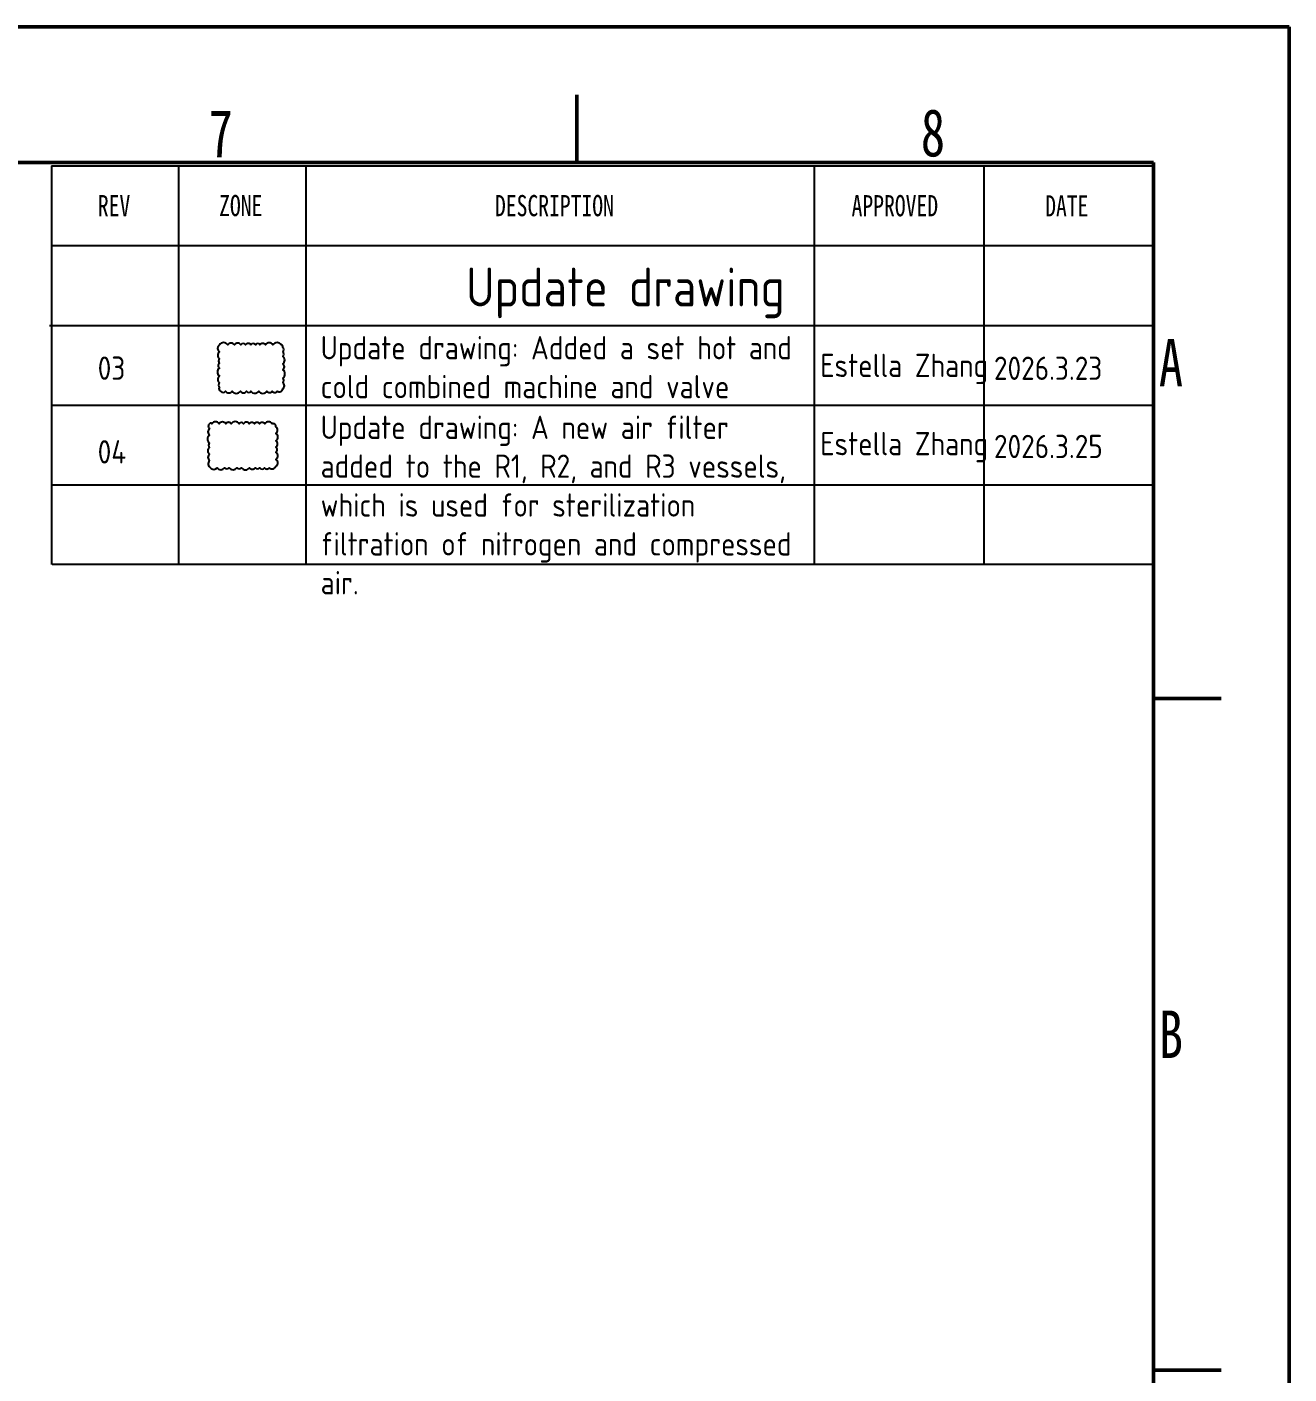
# Model space of a CAD drawing. Header units: millimetres. Extents: x -68339142 to 208, y -167 to 82456658.
# Drawn here: x -68322839 to -68320808, y 82450452 to 82452619 of the extents above; entities that cross this region are included whole.
import ezdxf

# ---------------------------------------------------------------- set-up
doc = ezdxf.new("R2010")
doc.units = ezdxf.units.MM
doc.header["$MEASUREMENT"] = 0
for name, color, linetype, lineweight in [('Border (ISO)', 7, 'Continuous', 50), ('I8符号标注层', 3, 'Continuous', 9), ('Symbol (ISO)', 7, 'Continuous', 25)]:
    doc.layers.add(name, color=color, linetype=linetype, lineweight=lineweight)
doc.styles.add('I(2.5)', font='simfang.ttf', dxfattribs={"width": 0.75})
doc.styles.add('I(3.5)', font='simfang.ttf', dxfattribs={"width": 0.75})
doc.styles.get("Standard").update_dxf_attribs({"font": 'gbenor.shx', "bigfont": 'gbcbig.shx'})

# ---------------------------------------------------------------- blocks, each defined once
blk = doc.blocks.new('Borders A3')
at = {"layer": 'Border (ISO)'}
for p, q in [((0, 297), (420, 297)), ((420, 297), (420, 0)), ((367.5, 287), (367.5, 292)), ((10, 287), (410, 287)), ((410, 287), (410, 10)), ((410, 247.5), (415, 247.5)), ((410, 198), (415, 198))]:
    blk.add_line(p, q, dxfattribs=at)
at = {"layer": 'I8符号标注层', "char_height": 3.5, "style": 'I(3.5)'}
for s, insert, attachment_point in [('7', (341.25, 287.4), 8), ('8', (393.75, 287.4), 8), ('A', (410.4, 272.25), 4), ('B', (410.4, 222.75), 4)]:
    blk.add_mtext(s, dxfattribs=dict(at, insert=insert, attachment_point=attachment_point))
blk = doc.blocks.new('修订历史记录2')
at = {"layer": 'Symbol (ISO)'}
for p, q in [((280, 287), (410, 287)), ((280, 287), (280, 277.59)), ((295, 287), (295, 277.59)), ((310, 287), (310, 277.59)), ((370, 287), (370, 277.59)), ((390, 287), (390, 277.59)), ((410, 287), (410, 277.59)), ((280, 277.59), (410, 277.59)), ((280, 277.59), (280, 268.19)), ((295, 277.59), (295, 268.19)), ((310, 277.59), (310, 268.19)), ((370, 277.59), (370, 268.19)), ((390, 277.59), (390, 268.19)), ((410, 277.59), (410, 268.19)), ((279.79, 268.15), (409.79, 268.15)), ((280, 268.19), (280, 258.78)), ((295, 268.19), (295, 258.78)), ((310, 268.19), (310, 258.78)), ((370, 268.19), (370, 258.78)), ((390, 268.19), (390, 258.78)), ((410, 268.19), (410, 258.78)), ((280, 258.78), (280, 249.37)), ((280, 258.76), (410, 258.76)), ((295, 258.78), (295, 249.37)), ((310, 258.78), (310, 249.37)), ((370, 258.78), (370, 249.37)), ((390, 258.78), (390, 249.37)), ((410, 258.78), (410, 249.37)), ((280, 249.37), (410, 249.37)), ((280, 249.37), (410, 249.37)), ((280, 249.37), (280, 239.97)), ((295, 249.37), (295, 239.97)), ((310, 249.37), (310, 239.97)), ((370, 249.37), (370, 239.97)), ((390, 249.37), (390, 239.97)), ((410, 249.37), (410, 239.97)), ((280.1, 239.99), (410, 239.99))]:
    blk.add_line(p, q, dxfattribs=at)
at = {"layer": 'Symbol (ISO)', "char_height": 2.5, "attachment_point": 7, "style": 'I(2.5)'}
for s, insert in [('REV', (285.48, 281.05)), ('ZONE', (299.79, 281.02)), ('DESCRIPTION', (332.33, 281.01)), ('APPROVED', (374.4, 281)), ('DATE', (397.24, 281.02))]:
    blk.add_mtext(s, dxfattribs=dict(at, insert=insert))

msp = doc.modelspace()

# ---------------------------------------------------------------- linework, layer by layer
at = {"color": 4}
for points in [[(-68322529.07983, 82452108.11411, 0.52056705), (-68322529.07983, 82452096.56611, 0.52056705), (-68322529.07983, 82452085.46958, 0.52056705), (-68322529.07983, 82452078.51238, 0.52056705), (-68322529.07983, 82452070.52487, 0.52056705), (-68322529.07983, 82452057.86396, 0.52056705), (-68322529.07983, 82452046.65838, 0.52056705), (-68322529.07983, 82452039.68185, 0.52056705), (-68322527.23882, 82452033.37035, 0.52056705), (-68322519.52882, 82452033.37035, 0.52056705), (-68322508.73585, 82452033.37035, 0.52056705), (-68322495.4955, 82452033.37035, 0.52056705), (-68322485.57332, 82452033.37035, 0.52056705), (-68322478.43626, 82452033.37035, 0.52056705), (-68322466.05694, 82452033.37035, 0.52056705), (-68322452.73764, 82452033.37035, 0.52056705), (-68322444.21911, 82452033.37035, 0.52056705), (-68322436.07515, 82452033.37035, 0.52056705), (-68322427.2853, 82452037.00174, 0.52056705), (-68322427.2853, 82452047.32269, 0.52056705), (-68322427.2853, 82452054.50878, 0.52056705), (-68322427.2853, 82452067.80102, 0.52056705), (-68322427.2853, 82452077.48454, 0.52056705), (-68322427.2853, 82452089.42257, 0.52056705), (-68322427.2853, 82452096.97366, 0.52056705), (-68322427.2853, 82452103.89811, 0.52056705), (-68322429.87268, 82452108.11411, 0.52056705), (-68322443.13073, 82452108.11411, 0.52056705), (-68322455.15543, 82452108.11411, 0.52056705), (-68322463.94659, 82452108.11411, 0.52056705), (-68322470.86453, 82452108.11411, 0.52056705), (-68322478.57472, 82452108.11411, 0.52056705), (-68322487.03262, 82452108.11411, 0.52056705), (-68322494.61302, 82452108.11411, 0.52056705), (-68322505.17995, 82452108.11411, 0.52056705), (-68322515.70904, 82452108.11411, 0.52056705)], [(-68322545.05246, 82451981.13334, 0.52056705), (-68322545.05246, 82451973.08011, 0.52056705), (-68322545.05246, 82451962.82447, 0.52056705), (-68322545.05246, 82451949.7772, 0.52056705), (-68322545.05246, 82451942.87432, 0.52056705), (-68322545.05246, 82451932.17595, 0.52056705), (-68322545.05246, 82451921.78033, 0.52056705), (-68322543.41581, 82451910.20999, 0.52056705), (-68322533.14552, 82451910.20999, 0.52056705), (-68322520.84676, 82451910.20999, 0.52056705), (-68322513.41998, 82451910.20999, 0.52056705), (-68322500.95785, 82451910.20999, 0.52056705), (-68322493.70543, 82451910.20999, 0.52056705), (-68322480.64534, 82451910.20999, 0.52056705), (-68322471.81003, 82451910.20999, 0.52056705), (-68322464.42862, 82451910.20999, 0.52056705), (-68322456.69909, 82451910.20999, 0.52056705), (-68322448.78442, 82451910.20999, 0.52056705), (-68322438.22492, 82451912.41964, 0.52056705), (-68322438.22492, 82451923.76927, 0.52056705), (-68322438.22492, 82451935.16447, 0.52056705), (-68322438.22492, 82451943.40671, 0.52056705), (-68322438.22492, 82451953.78605, 0.52056705), (-68322438.22492, 82451965.49601, 0.52056705), (-68322438.22492, 82451975.98929, 0.52056705), (-68322444.23478, 82451981.13334, 0.52056705), (-68322456.36873, 82451981.13334, 0.52056705), (-68322464.69459, 82451981.13334, 0.52056705), (-68322472.99522, 82451981.13334, 0.52056705), (-68322481.21141, 82451981.13334, 0.52056705), (-68322490.35333, 82451981.13334, 0.52056705), (-68322497.45824, 82451981.13334, 0.52056705), (-68322510.18182, 82451981.13334, 0.52056705), (-68322519.00777, 82451981.13334, 0.52056705), (-68322529.54235, 82451981.13334, 0.52056705), (-68322541.56603, 82451981.13334, 0.52056705)]]:
    msp.add_lwpolyline(points, format="xyb", close=True, dxfattribs=at)

# ---------------------------------------------------------------- block references
at = {"xscale": 21.8262244274396, "yscale": 21.8262244274396, "zscale": 21.8262244274396}
msp.add_blockref('Borders A3', (-68329975.30518, 82446137.04862), dxfattribs=at)
at = {"layer": 'Symbol (ISO)', "xscale": 13.63790175264001, "yscale": 13.63790175264001, "zscale": 13.63790175264001}
msp.add_blockref('修订历史记录2', (-68326618.16065, 82448481.99314), dxfattribs=at)

# ---------------------------------------------------------------- texts
at = {"color": 2, "attachment_point": 1}
for s, insert, char_height, width in [('Update drawing', (-68322132.40179, 82452232.21853), 62.5, 631.1398667), ('Update drawing: Added a set hot and cold combined machine and valve', (-68322366.34371, 82452122.07984), 37.5, 772.7826238), ('03', (-68322725.03429, 82452089.22749), 37.5, 772.7826238), ('Estella Zhang', (-68321562.43718, 82452093.63927), 37.5, 772.7826238), ('2026.3.23', (-68321283.06525, 82452089.06957), 37.5, 772.7826238), ('Update drawing: A new air filter added to the R1, R2, and R3 vessels, which is used for sterilization filtration of nitrogen and compressed air.', (-68322366.34371, 82451994.06055), 37.5, 772.7826238), ('Estella Zhang', (-68321562.43718, 82451967.80116), 37.5, 772.7826238), ('2026.3.25', (-68321283.06525, 82451963.23146), 37.5, 772.7826238), ('04', (-68322725.03429, 82451954.58108), 37.5, 772.7826238)]:
    msp.add_mtext(s, dxfattribs=dict(at, insert=insert, char_height=char_height, width=width))

doc.saveas('drawing.dxf')
